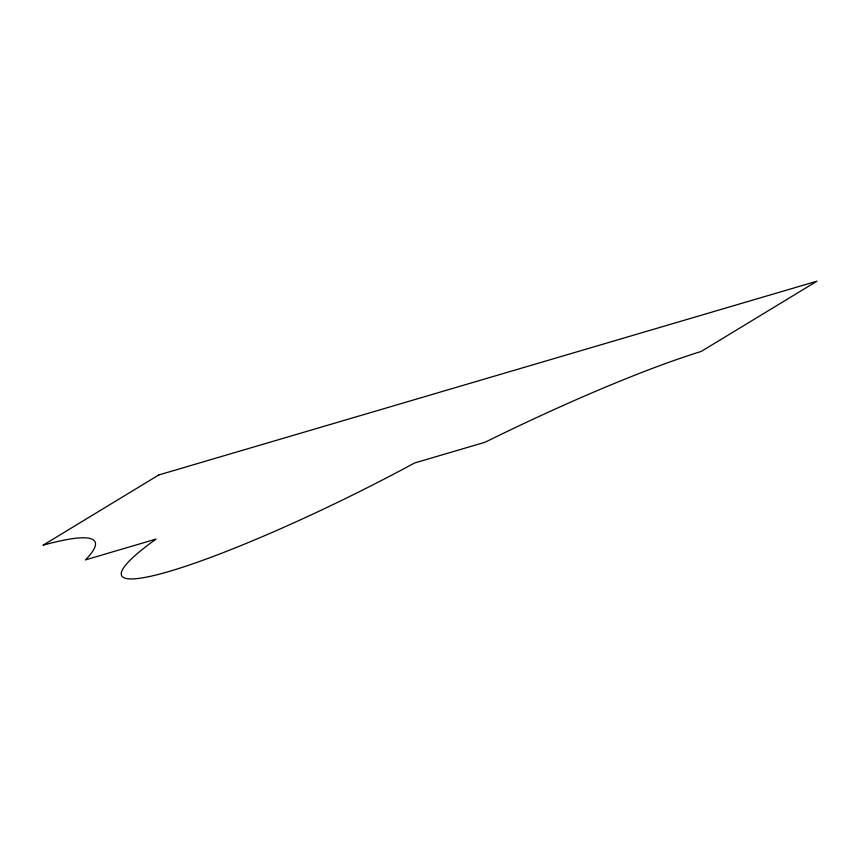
<?xml version="1.0" encoding="UTF-8"?>
<svg xmlns="http://www.w3.org/2000/svg" width="860" height="860" viewBox="0 0 860 860"><rect width="100%" height="100%" fill="white"/><g stroke="black" fill="none" stroke-linecap="round" stroke-linejoin="round"><path stroke-width="1.29" d="M158.788 474.956L43 545.24A292.55 36.163 -26.2 0 1 85.452 559.882L155.972 539.123A239.822 29.638 -26.2 0 0 169.484 571.33A239.822 29.638 -26.2 0 0 414.563 462.992L485.083 442.233A292.55 36.163 -26.2 0 1 701.212 351.45L817 281.177L158.788 474.956"/></g></svg>
